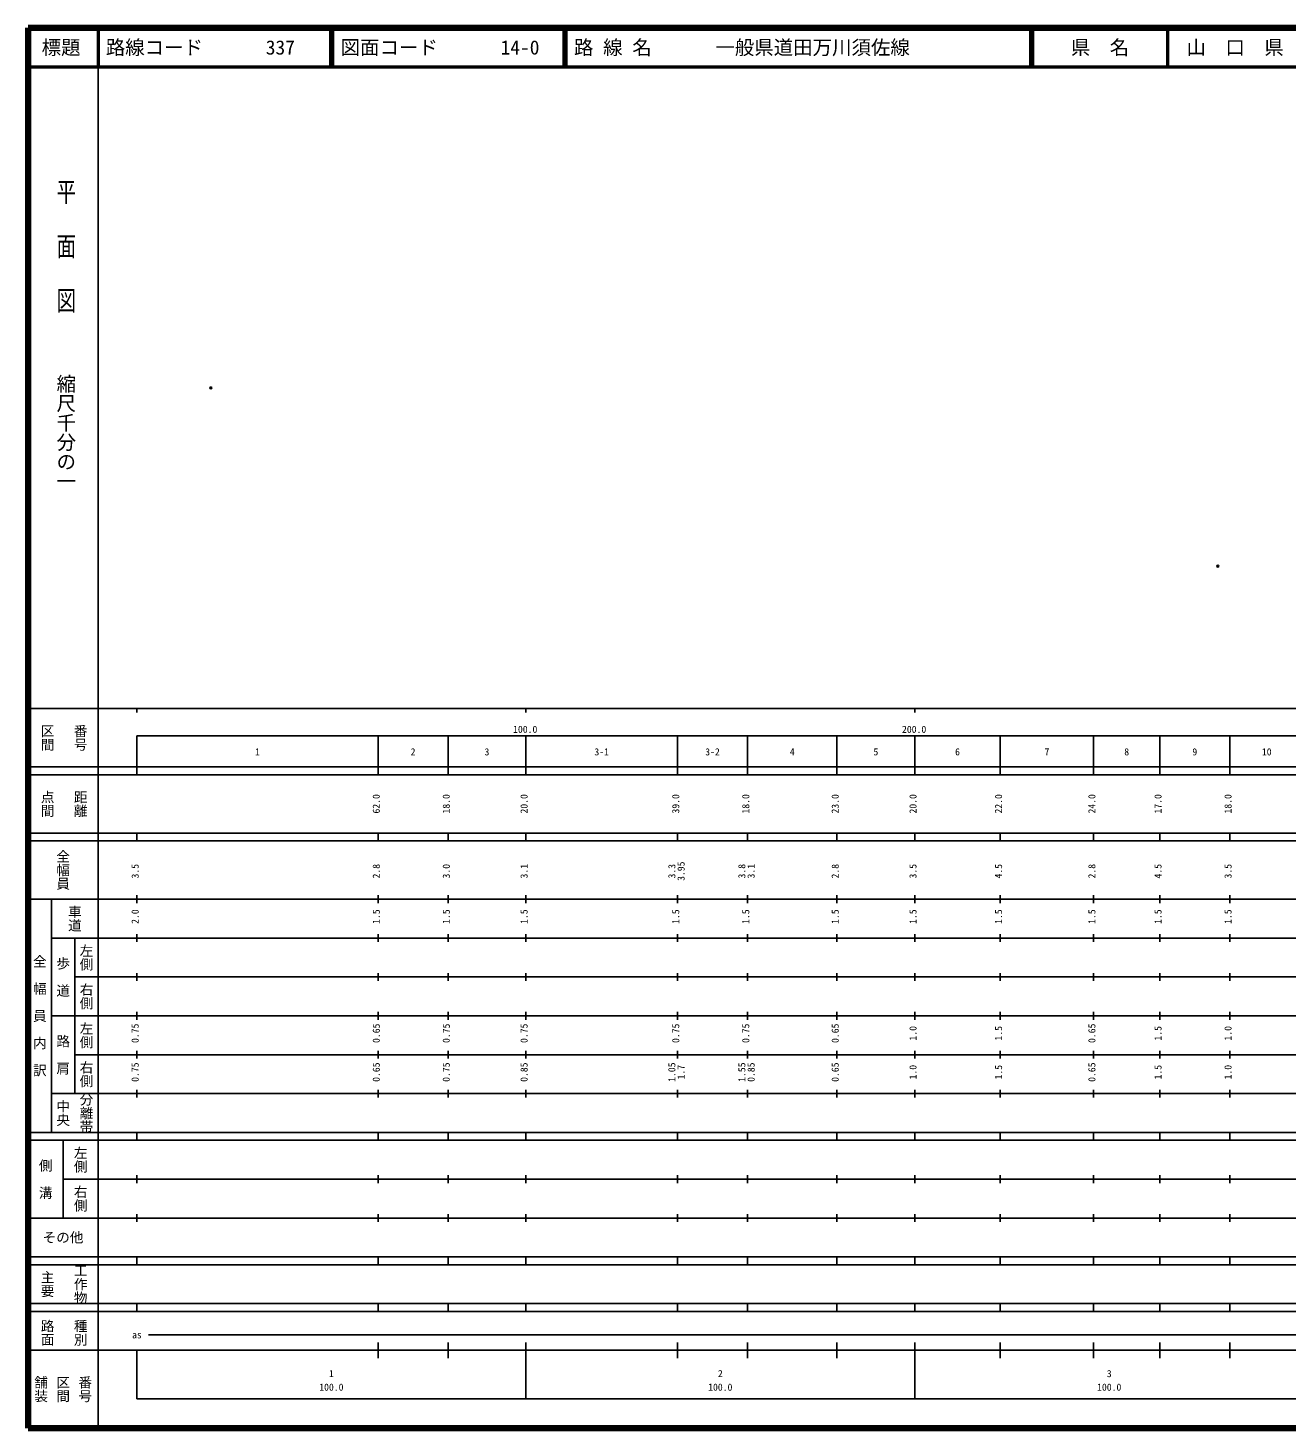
# Model space of a CAD drawing. Units: millimetres on the paper. Extents: x 40 to 680, y 20 to 380.
# Drawn here: x 40 to 363.7, y 20 to 380 of the extents above; entities that cross this region are included whole.
import ezdxf
from ezdxf.enums import TextEntityAlignment as Align

# ---------------------------------------------------------------- set-up
doc = ezdxf.new("R2010")
doc.units = ezdxf.units.MM
doc.header["$PDMODE"] = 32
doc.header["$PDSIZE"] = 0.5
doc.layers.add('M-OTRS', color=6, linetype='Continuous')
doc.layers.add('M-TTL-TXT', color=7, linetype='Continuous')
for name, color, linetype, lineweight in [('M-TTL', 2, 'Continuous', 140), ('M-TTL-BAND', 7, 'Continuous', 25), ('M-TTL-LINE', 7, 'Continuous', 50)]:
    doc.layers.add(name, color=color, linetype=linetype, lineweight=lineweight)
doc.styles.add('@ＭＳ ゴシック', font='')
doc.styles.add('ＭＳ ゴシック', font='')
doc.styles.get('@ＭＳ ゴシック').set_extended_font_data('@MS Gothic')
doc.styles.get('ＭＳ ゴシック').set_extended_font_data('MS Gothic')

msp = doc.modelspace()

# ---------------------------------------------------------------- linework, layer by layer
at = {"layer": 'M-OTRS'}
for p in [(87.01, 287.434), (345.922, 241.643)]:
    msp.add_point(p, dxfattribs=at)
at = {"layer": 'M-TTL'}
for p, q in [((40, 380), (40, 20)), ((680, 380), (40, 380)), ((40, 20), (680, 20))]:
    msp.add_line(p, q, dxfattribs=at)
at = {"layer": 'M-TTL-BAND'}
for p, q in [((58, 370), (58, 20)), ((40, 205), (579, 205)), ((68, 205), (68, 204)), ((168, 205), (168, 204)), ((268, 205), (268, 204)), ((68, 198), (579, 198)), ((68, 198), (68, 188)), ((130, 188), (130, 198)), ((148, 188), (148, 198)), ((168, 188), (168, 198)), ((207, 188), (207, 198)), ((225, 188), (225, 198)), ((248, 188), (248, 198)), ((268, 188), (268, 198)), ((290, 188), (290, 198)), ((314, 188), (314, 198)), ((331, 188), (331, 198)), ((349, 188), (349, 198)), ((40, 190), (579, 190)), ((40, 188), (579, 188)), ((40, 173), (579, 173)), ((68, 171), (68, 173)), ((130, 171), (130, 173)), ((148, 171), (148, 173)), ((168, 171), (168, 173)), ((207, 171), (207, 173)), ((225, 171), (225, 173)), ((248, 171), (248, 173)), ((268, 171), (268, 173)), ((290, 171), (290, 173)), ((314, 171), (314, 173)), ((331, 171), (331, 173)), ((349, 171), (349, 173)), ((40, 171), (579, 171)), ((40, 156), (579, 156)), ((46, 96), (46, 156)), ((68, 155), (68, 157)), ((130, 155), (130, 157)), ((148, 155), (148, 157)), ((168, 155), (168, 157)), ((207, 155), (207, 157)), ((225, 155), (225, 157)), ((248, 155), (248, 157)), ((268, 155), (268, 157)), ((290, 155), (290, 157)), ((314, 155), (314, 157)), ((331, 155), (331, 157)), ((349, 155), (349, 157)), ((46, 146), (579, 146)), ((52, 146), (52, 106)), ((68, 145), (68, 147)), ((130, 145), (130, 147)), ((148, 145), (148, 147)), ((168, 145), (168, 147)), ((207, 145), (207, 147)), ((225, 145), (225, 147)), ((248, 145), (248, 147)), ((268, 145), (268, 147)), ((290, 145), (290, 147)), ((314, 145), (314, 147)), ((331, 145), (331, 147)), ((349, 145), (349, 147)), ((68, 135), (68, 137)), ((130, 135), (130, 137)), ((148, 135), (148, 137)), ((168, 135), (168, 137)), ((207, 135), (207, 137)), ((225, 135), (225, 137)), ((248, 135), (248, 137)), ((268, 135), (268, 137)), ((290, 135), (290, 137)), ((314, 135), (314, 137)), ((331, 135), (331, 137)), ((349, 135), (349, 137)), ((52, 136), (579, 136)), ((46, 126), (579, 126)), ((68, 125), (68, 127)), ((130, 125), (130, 127)), ((148, 125), (148, 127)), ((168, 125), (168, 127)), ((207, 125), (207, 127)), ((225, 125), (225, 127)), ((248, 125), (248, 127)), ((268, 125), (268, 127)), ((290, 125), (290, 127)), ((314, 125), (314, 127)), ((331, 125), (331, 127)), ((349, 125), (349, 127)), ((52, 116), (579, 116)), ((68, 115), (68, 117)), ((130, 115), (130, 117)), ((148, 115), (148, 117)), ((168, 115), (168, 117)), ((207, 115), (207, 117)), ((225, 115), (225, 117)), ((248, 115), (248, 117)), ((268, 115), (268, 117)), ((290, 115), (290, 117)), ((314, 115), (314, 117)), ((331, 115), (331, 117)), ((349, 115), (349, 117)), ((46, 106), (579, 106)), ((68, 105), (68, 107)), ((130, 105), (130, 107)), ((148, 105), (148, 107)), ((168, 105), (168, 107)), ((207, 105), (207, 107)), ((225, 105), (225, 107)), ((248, 105), (248, 107)), ((268, 105), (268, 107)), ((290, 105), (290, 107)), ((314, 105), (314, 107)), ((331, 105), (331, 107)), ((349, 105), (349, 107)), ((40, 96), (579, 96)), ((40, 94), (579, 94)), ((49, 94), (49, 74)), ((68, 94), (68, 96)), ((130, 94), (130, 96)), ((148, 94), (148, 96)), ((168, 94), (168, 96)), ((207, 94), (207, 96)), ((225, 94), (225, 96)), ((248, 94), (248, 96)), ((268, 94), (268, 96)), ((290, 94), (290, 96)), ((314, 94), (314, 96)), ((331, 94), (331, 96)), ((349, 94), (349, 96)), ((49, 84), (579, 84)), ((68, 83), (68, 85)), ((130, 83), (130, 85)), ((148, 83), (148, 85)), ((168, 83), (168, 85)), ((207, 83), (207, 85)), ((225, 83), (225, 85)), ((248, 83), (248, 85)), ((268, 83), (268, 85)), ((290, 83), (290, 85)), ((314, 83), (314, 85)), ((331, 83), (331, 85)), ((349, 83), (349, 85)), ((40, 74), (579, 74)), ((68, 73), (68, 75)), ((130, 73), (130, 75)), ((148, 73), (148, 75)), ((168, 73), (168, 75)), ((207, 73), (207, 75)), ((225, 73), (225, 75)), ((248, 73), (248, 75)), ((268, 73), (268, 75)), ((290, 73), (290, 75)), ((314, 73), (314, 75)), ((331, 73), (331, 75)), ((349, 73), (349, 75)), ((40, 64), (579, 64)), ((40, 62), (579, 62)), ((68, 62), (68, 64)), ((130, 62), (130, 64)), ((148, 62), (148, 64)), ((168, 62), (168, 64)), ((207, 62), (207, 64)), ((225, 62), (225, 64)), ((248, 62), (248, 64)), ((268, 62), (268, 64)), ((290, 62), (290, 64)), ((314, 62), (314, 64)), ((331, 62), (331, 64)), ((349, 62), (349, 64)), ((40, 52), (579, 52)), ((68, 50), (68, 52)), ((130, 50), (130, 52)), ((148, 50), (148, 52)), ((168, 50), (168, 52)), ((207, 50), (207, 52)), ((225, 50), (225, 52)), ((248, 50), (248, 52)), ((268, 50), (268, 52)), ((290, 50), (290, 52)), ((314, 50), (314, 52)), ((331, 50), (331, 52)), ((349, 50), (349, 52)), ((40, 50), (579, 50)), ((71, 44), (565, 44)), ((40, 40), (579, 40)), ((68, 40), (68, 27.5)), ((130, 38), (130, 42)), ((148, 38), (148, 42)), ((168, 27.5), (168, 42)), ((207, 38), (207, 42)), ((225, 38), (225, 42)), ((248, 38), (248, 42)), ((268, 27.5), (268, 42)), ((290, 38), (290, 42)), ((314, 38), (314, 42)), ((331, 38), (331, 42)), ((349, 38), (349, 42)), ((68, 27.5), (579, 27.5))]:
    msp.add_line(p, q, dxfattribs=at)
at = {"layer": 'M-TTL-LINE'}
for p, q in [((58, 380), (58, 370)), ((117.75, 380), (117.75, 370)), ((118.25, 380), (118.25, 370)), ((177.75, 380), (177.75, 370)), ((178.25, 380), (178.25, 370)), ((297.75, 380), (297.75, 370)), ((298.25, 380), (298.25, 370)), ((333, 380), (333, 370)), ((40, 370), (680, 370))]:
    msp.add_line(p, q, dxfattribs=at)

# ---------------------------------------------------------------- texts
at = {"layer": 'M-TTL-BAND', "style": '@ＭＳ ゴシック', "width": 1.4}
msp.add_text('平  面  図', height=3.666, rotation=270, dxfattribs=at).set_placement((49.777, 306.475), align=Align.MIDDLE_RIGHT)
at = {"layer": 'M-TTL-BAND', "style": '@ＭＳ ゴシック'}
msp.add_text('縮尺千分の一', height=3.666, rotation=270, dxfattribs=at).set_placement((49.777, 261.03), align=Align.MIDDLE_RIGHT)
for s, p in [('区間', (45, 197.5)), ('番号', (53.5, 197.5)), ('点間', (45, 180.5)), ('距離', (53.5, 180.5)), ('全幅員', (49, 163.5)), ('車道', (52, 151)), ('左側', (55, 141)), ('全\u3000幅\u3000員\u3000内\u3000訳', (43, 126)), ('歩\u3000道', (49, 136)), ('右側', (55, 131)), ('左側', (55, 121)), ('路\u3000肩', (49, 116)), ('右側', (55, 111)), ('分離帯', (55, 101)), ('中央', (49, 101)), ('左側', (53.5, 89)), ('側\u3000溝', (44.5, 84)), ('右側', (53.5, 79)), ('工作物', (53.5, 57)), ('主要', (45, 57)), ('路面', (45, 44.5)), ('種別', (53.5, 44.5)), ('舗装', (43.333, 30)), ('区間', (49, 30)), ('番号', (54.667, 30))]:
    msp.add_text(s, height=2.566, rotation=270, dxfattribs=at).set_placement(p, align=Align.MIDDLE_CENTER)
at = {"layer": 'M-TTL-BAND', "style": 'ＭＳ ゴシック'}
for s, p in [('100.0', (167.844, 198.195)), ('200.0', (267.844, 198.195)), ('1', (99, 192.405)), ('2', (139, 192.405)), ('3', (158, 192.405)), ('3-1', (187.5, 192.405)), ('3-2', (216, 192.405)), ('4', (236.5, 192.405)), ('5', (258, 192.405)), ('6', (279, 192.405)), ('7', (302, 192.405)), ('8', (322.5, 192.405)), ('9', (340, 192.405)), ('10', (358.5, 192.405)), ('as', (68, 42.5)), ('1', (118, 32.523)), ('2', (218, 32.523)), ('3', (318, 32.523)), ('100.0', (118, 29.033)), ('100.0', (218, 29.033)), ('100.0', (318, 29.033))]:
    msp.add_text(s, height=1.833, dxfattribs=at).set_placement(p, align=Align.BOTTOM_CENTER)
for s, p in [('62.0', (131, 180.5)), ('18.0', (149, 180.5)), ('20.0', (169, 180.5)), ('39.0', (208, 180.5)), ('18.0', (226, 180.5)), ('23.0', (249, 180.5)), ('20.0', (269, 180.5)), ('22.0', (291, 180.5)), ('24.0', (315, 180.5)), ('17.0', (332, 180.5)), ('18.0', (350, 180.5)), ('3.5', (69, 163.174)), ('2.8', (131, 163.174)), ('3.0', (149, 163.174)), ('3.1', (169, 163.174)), ('3.3', (207, 163.174)), ('3.95', (209.37, 163.174)), ('3.8', (225, 163.174)), ('3.1', (227.37, 163.174)), ('2.8', (249, 163.174)), ('3.5', (269, 163.174)), ('4.5', (291, 163.174)), ('2.8', (315, 163.174)), ('4.5', (332, 163.174)), ('3.5', (350, 163.174)), ('2.0', (69, 151.5)), ('1.5', (131, 151.5)), ('1.5', (149, 151.5)), ('1.5', (169, 151.5)), ('1.5', (208, 151.5)), ('1.5', (226, 151.5)), ('1.5', (249, 151.5)), ('1.5', (269, 151.5)), ('1.5', (291, 151.5)), ('1.5', (315, 151.5)), ('1.5', (332, 151.5)), ('1.5', (350, 151.5)), ('0.75', (69, 121.5)), ('0.65', (131, 121.5)), ('0.75', (149, 121.5)), ('0.75', (169, 121.5)), ('0.75', (208, 121.5)), ('0.75', (226, 121.5)), ('0.65', (249, 121.5)), ('1.0', (269, 121.5)), ('1.5', (291, 121.5)), ('0.65', (315, 121.5)), ('1.5', (332, 121.5)), ('1.0', (350, 121.5)), ('0.75', (69, 111.5)), ('0.65', (131, 111.5)), ('0.75', (149, 111.5)), ('0.85', (169, 111.5)), ('1.05', (207, 111.5)), ('1.7', (209.37, 111.5)), ('1.55', (225, 111.5)), ('0.85', (227.37, 111.5)), ('0.65', (249, 111.5)), ('1.0', (269, 111.5)), ('1.5', (291, 111.5)), ('0.65', (315, 111.5)), ('1.5', (332, 111.5)), ('1.0', (350, 111.5))]:
    msp.add_text(s, height=1.833, rotation=90, dxfattribs=at).set_placement(p, align=Align.BOTTOM_CENTER)
msp.add_text('その他', height=2.566, dxfattribs=at).set_placement((49, 69), align=Align.MIDDLE_CENTER)
at = {"layer": 'M-TTL-TXT', "style": 'ＭＳ ゴシック'}
for s, p in [('標題', (48.5, 375)), ('県\u3000名', (315.625, 375)), ('山\u3000口\u3000県', (350.375, 375))]:
    msp.add_text(s, height=3.666, dxfattribs=at).set_placement(p, align=Align.MIDDLE_CENTER)
for s, p in [('路線コード', (60, 375)), ('337', (101.142, 375)), ('図面コード', (120.38, 375)), ('14-0', (161.521, 375)), ('路 線 名', (180.38, 375)), ('一般県道田万川須佐線', (216.734, 375))]:
    msp.add_text(s, height=3.666, dxfattribs=at).set_placement(p, align=Align.MIDDLE_LEFT)

doc.saveas('drawing.dxf')
